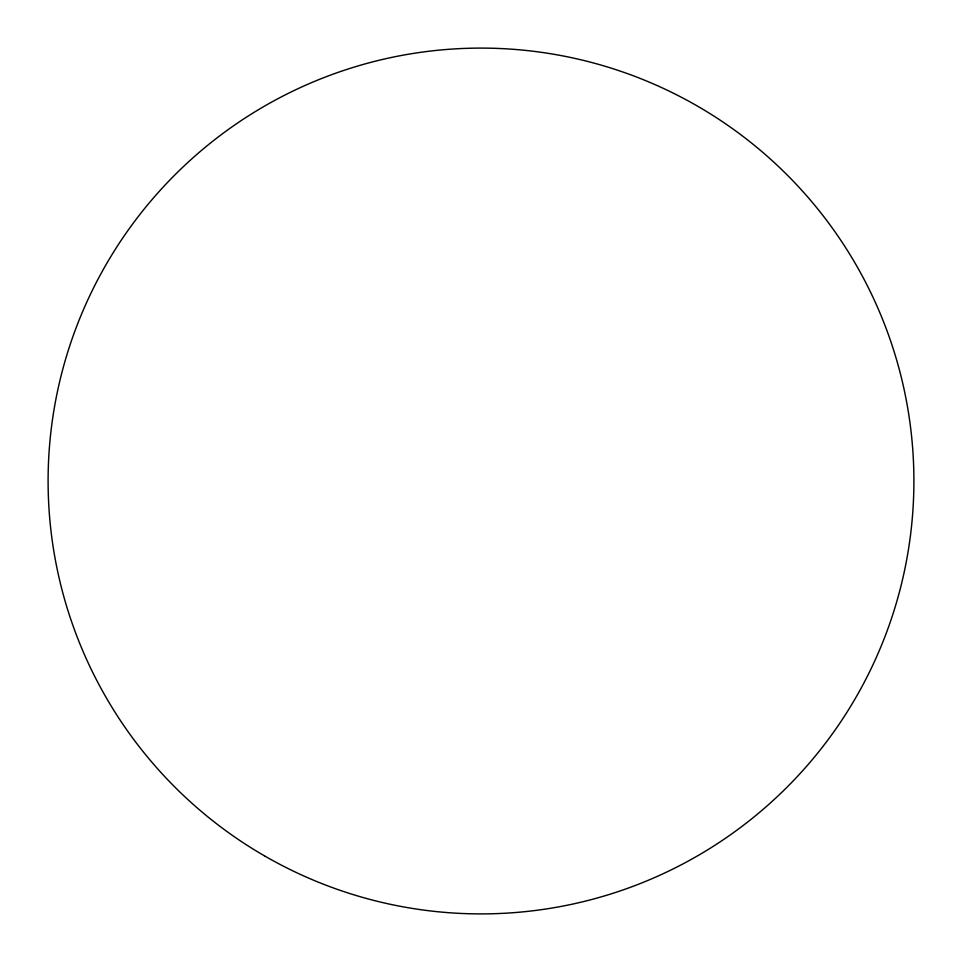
<?xml version="1.0" encoding="UTF-8"?>
<svg xmlns="http://www.w3.org/2000/svg" width="962" height="962" viewBox="0 0 962 962"><rect width="100%" height="100%" fill="white"/><g stroke="black" fill="none" stroke-linecap="round" stroke-linejoin="round"><path stroke-width="1.44" d="M264.55 855.903A432.9 432.9 0 0 0 913.9 481A432.9 432.9 0 0 0 264.55 106.097A432.9 432.9 0 0 0 264.55 855.903"/></g></svg>
